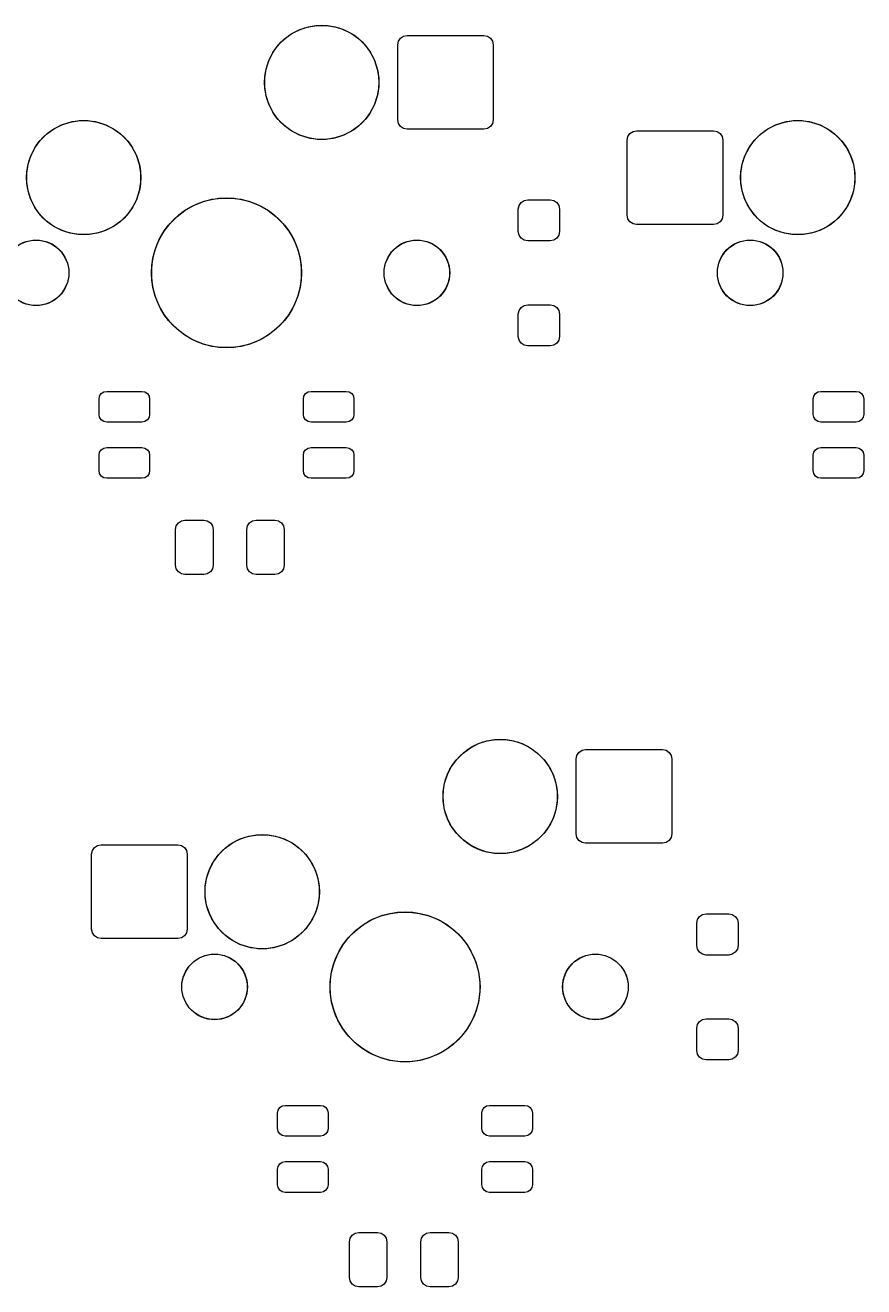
# Model space of a CAD drawing. Header units: millimetres. Extents: x 21 to 415, y -164 to -17.
# Drawn here: x 142.78 to 165.15, y -163.28 to -129.63 of the extents above; entities that cross this region are included whole.
import ezdxf

# ---------------------------------------------------------------- set-up
doc = ezdxf.new("R2010")
doc.units = ezdxf.units.MM
doc.layers.add('B.Mask', color=4, linetype='CONTINUOUS', true_color=0x02ffee)

msp = doc.modelspace()

# ---------------------------------------------------------------- linework, layer by layer
at = {"layer": 'B.Mask', "linetype": 'CONTINUOUS'}
for p, q in [((149.701467, -129.992256), (149.895065, -129.851599)), ((149.895065, -129.851599), (150.108283, -129.742959)), ((150.108283, -129.742959), (150.335871, -129.669011)), ((150.335871, -129.669011), (150.572225, -129.631576)), ((150.572225, -129.631576), (150.811525, -129.631576)), ((150.811525, -129.631576), (151.047879, -129.669011)), ((151.047879, -129.669011), (151.275467, -129.742959)), ((151.275467, -129.742959), (151.488685, -129.851599)), ((151.488685, -129.851599), (151.682283, -129.992256)), ((152.873204, -129.920905), (152.968875, -129.901875)), ((152.968875, -129.901875), (155.018875, -129.901875)), ((155.018875, -129.901875), (155.114546, -129.920905)), ((149.391599, -130.355065), (149.532256, -130.161467)), ((149.532256, -130.161467), (149.701467, -129.992256)), ((151.682283, -129.992256), (151.851494, -130.161467)), ((151.851494, -130.161467), (151.992151, -130.355065)), ((152.718875, -130.151875), (152.737905, -130.056204)), ((152.718875, -132.151875), (152.718875, -130.151875)), ((152.737905, -130.056204), (152.792098, -129.975098)), ((152.792098, -129.975098), (152.873204, -129.920905)), ((155.114546, -129.920905), (155.195652, -129.975098)), ((155.195652, -129.975098), (155.249845, -130.056204)), ((155.249845, -130.056204), (155.268875, -130.151875)), ((155.268875, -130.151875), (155.268875, -132.151875)), ((149.209011, -130.795871), (149.282959, -130.568283)), ((149.282959, -130.568283), (149.391599, -130.355065)), ((151.992151, -130.355065), (152.100791, -130.568283)), ((152.100791, -130.568283), (152.174739, -130.795871)), ((149.171576, -131.032225), (149.209011, -130.795871)), ((152.174739, -130.795871), (152.212174, -131.032225)), ((149.171576, -131.271525), (149.171576, -131.032225)), ((152.212174, -131.032225), (152.212174, -131.271525)), ((149.209011, -131.507879), (149.171576, -131.271525)), ((149.282959, -131.735467), (149.209011, -131.507879)), ((152.174739, -131.507879), (152.100791, -131.735467)), ((152.212174, -131.271525), (152.174739, -131.507879)), ((149.391599, -131.948685), (149.282959, -131.735467)), ((152.100791, -131.735467), (151.992151, -131.948685)), ((143.758283, -132.282959), (143.985871, -132.209011)), ((143.985871, -132.209011), (144.222225, -132.171576)), ((144.222225, -132.171576), (144.461525, -132.171576)), ((144.461525, -132.171576), (144.697879, -132.209011)), ((144.697879, -132.209011), (144.925467, -132.282959)), ((149.532256, -132.142283), (149.391599, -131.948685)), ((149.701467, -132.311494), (149.532256, -132.142283)), ((151.851494, -132.142283), (151.682283, -132.311494)), ((151.992151, -131.948685), (151.851494, -132.142283)), ((152.737905, -132.247546), (152.718875, -132.151875)), ((152.792098, -132.328652), (152.737905, -132.247546)), ((155.249845, -132.247546), (155.195652, -132.328652)), ((155.268875, -132.151875), (155.249845, -132.247546)), ((162.808283, -132.282959), (163.035871, -132.209011)), ((163.035871, -132.209011), (163.272225, -132.171576)), ((163.272225, -132.171576), (163.511525, -132.171576)), ((163.511525, -132.171576), (163.747879, -132.209011)), ((163.747879, -132.209011), (163.975467, -132.282959)), ((143.182256, -132.701467), (143.351467, -132.532256)), ((143.351467, -132.532256), (143.545065, -132.391599)), ((143.545065, -132.391599), (143.758283, -132.282959)), ((144.925467, -132.282959), (145.138685, -132.391599)), ((145.138685, -132.391599), (145.332283, -132.532256)), ((145.332283, -132.532256), (145.501494, -132.701467)), ((149.895065, -132.452151), (149.701467, -132.311494)), ((150.108283, -132.560791), (149.895065, -132.452151)), ((150.335871, -132.634739), (150.108283, -132.560791)), ((151.275467, -132.560791), (151.047879, -132.634739)), ((151.488685, -132.452151), (151.275467, -132.560791)), ((151.682283, -132.311494), (151.488685, -132.452151)), ((152.873204, -132.382845), (152.792098, -132.328652)), ((152.968875, -132.401875), (152.873204, -132.382845)), ((155.018875, -132.401875), (152.968875, -132.401875)), ((155.114546, -132.382845), (155.018875, -132.401875)), ((155.195652, -132.328652), (155.114546, -132.382845)), ((158.841875, -132.691875), (158.860905, -132.596204)), ((158.860905, -132.596204), (158.915098, -132.515098)), ((158.915098, -132.515098), (158.996204, -132.460905)), ((158.996204, -132.460905), (159.091875, -132.441875)), ((159.091875, -132.441875), (161.141875, -132.441875)), ((161.141875, -132.441875), (161.237546, -132.460905)), ((161.237546, -132.460905), (161.318652, -132.515098)), ((161.318652, -132.515098), (161.372845, -132.596204)), ((161.372845, -132.596204), (161.391875, -132.691875)), ((162.232256, -132.701467), (162.401467, -132.532256)), ((162.401467, -132.532256), (162.595065, -132.391599)), ((162.595065, -132.391599), (162.808283, -132.282959)), ((163.975467, -132.282959), (164.188685, -132.391599)), ((164.188685, -132.391599), (164.382283, -132.532256)), ((164.382283, -132.532256), (164.551494, -132.701467)), ((142.932959, -133.108283), (143.041599, -132.895065)), ((143.041599, -132.895065), (143.182256, -132.701467)), ((145.501494, -132.701467), (145.642151, -132.895065)), ((145.642151, -132.895065), (145.750791, -133.108283)), ((150.572225, -132.672174), (150.335871, -132.634739)), ((150.811525, -132.672174), (150.572225, -132.672174)), ((151.047879, -132.634739), (150.811525, -132.672174)), ((158.841875, -134.691875), (158.841875, -132.691875)), ((161.391875, -132.691875), (161.391875, -134.691875)), ((161.982959, -133.108283), (162.091599, -132.895065)), ((162.091599, -132.895065), (162.232256, -132.701467)), ((164.551494, -132.701467), (164.692151, -132.895065)), ((164.692151, -132.895065), (164.800791, -133.108283)), ((142.859011, -133.335871), (142.932959, -133.108283)), ((145.750791, -133.108283), (145.824739, -133.335871)), ((161.909011, -133.335871), (161.982959, -133.108283)), ((164.800791, -133.108283), (164.874739, -133.335871)), ((142.821576, -133.572225), (142.859011, -133.335871)), ((142.821576, -133.811525), (142.821576, -133.572225)), ((145.824739, -133.335871), (145.862174, -133.572225)), ((145.862174, -133.572225), (145.862174, -133.811525)), ((161.871576, -133.572225), (161.909011, -133.335871)), ((161.871576, -133.811525), (161.871576, -133.572225)), ((164.874739, -133.335871), (164.912174, -133.572225)), ((164.912174, -133.572225), (164.912174, -133.811525)), ((142.859011, -134.047879), (142.821576, -133.811525)), ((145.862174, -133.811525), (145.824739, -134.047879)), ((161.909011, -134.047879), (161.871576, -133.811525)), ((164.912174, -133.811525), (164.874739, -134.047879)), ((142.932959, -134.275467), (142.859011, -134.047879)), ((143.041599, -134.488685), (142.932959, -134.275467)), ((145.750791, -134.275467), (145.642151, -134.488685)), ((145.824739, -134.047879), (145.750791, -134.275467)), ((147.508996, -134.338015), (147.761694, -134.270304)), ((147.761694, -134.270304), (148.021069, -134.236157)), ((148.021069, -134.236157), (148.282681, -134.236157)), ((148.282681, -134.236157), (148.542056, -134.270304)), ((148.542056, -134.270304), (148.794754, -134.338015)), ((156.090579, -134.300905), (156.18625, -134.281875)), ((156.18625, -134.281875), (156.78625, -134.281875)), ((156.78625, -134.281875), (156.881921, -134.300905)), ((161.982959, -134.275467), (161.909011, -134.047879)), ((162.091599, -134.488685), (161.982959, -134.275467)), ((164.800791, -134.275467), (164.692151, -134.488685)), ((164.874739, -134.047879), (164.800791, -134.275467)), ((143.182256, -134.682283), (143.041599, -134.488685)), ((145.642151, -134.488685), (145.501494, -134.682283)), ((146.833183, -134.728195), (147.040735, -134.568936)), ((147.040735, -134.568936), (147.267298, -134.43813)), ((147.267298, -134.43813), (147.508996, -134.338015)), ((148.794754, -134.338015), (149.036452, -134.43813)), ((149.036452, -134.43813), (149.263015, -134.568936)), ((149.263015, -134.568936), (149.470567, -134.728195)), ((155.93625, -134.531875), (155.95528, -134.436204)), ((155.93625, -135.131875), (155.93625, -134.531875)), ((155.95528, -134.436204), (156.009473, -134.355098)), ((156.009473, -134.355098), (156.090579, -134.300905)), ((156.881921, -134.300905), (156.963027, -134.355098)), ((156.963027, -134.355098), (157.01722, -134.436204)), ((157.01722, -134.436204), (157.03625, -134.531875)), ((157.03625, -134.531875), (157.03625, -135.131875)), ((162.232256, -134.682283), (162.091599, -134.488685)), ((164.692151, -134.488685), (164.551494, -134.682283)), ((143.351467, -134.851494), (143.182256, -134.682283)), ((143.545065, -134.992151), (143.351467, -134.851494)), ((145.332283, -134.851494), (145.138685, -134.992151)), ((145.501494, -134.682283), (145.332283, -134.851494)), ((146.488936, -135.120735), (146.648195, -134.913183)), ((146.648195, -134.913183), (146.833183, -134.728195)), ((149.470567, -134.728195), (149.655555, -134.913183)), ((149.655555, -134.913183), (149.814814, -135.120735)), ((158.860905, -134.787546), (158.841875, -134.691875)), ((158.915098, -134.868652), (158.860905, -134.787546)), ((158.996204, -134.922845), (158.915098, -134.868652)), ((159.091875, -134.941875), (158.996204, -134.922845)), ((161.141875, -134.941875), (159.091875, -134.941875)), ((161.237546, -134.922845), (161.141875, -134.941875)), ((161.318652, -134.868652), (161.237546, -134.922845)), ((161.372845, -134.787546), (161.318652, -134.868652)), ((161.391875, -134.691875), (161.372845, -134.787546)), ((162.401467, -134.851494), (162.232256, -134.682283)), ((162.595065, -134.992151), (162.401467, -134.851494)), ((164.382283, -134.851494), (164.188685, -134.992151)), ((164.551494, -134.682283), (164.382283, -134.851494)), ((143.758283, -135.100791), (143.545065, -134.992151)), ((143.985871, -135.174739), (143.758283, -135.100791)), ((144.222225, -135.212174), (143.985871, -135.174739)), ((144.461525, -135.212174), (144.222225, -135.212174)), ((144.697879, -135.174739), (144.461525, -135.212174)), ((144.925467, -135.100791), (144.697879, -135.174739)), ((145.138685, -134.992151), (144.925467, -135.100791)), ((146.35813, -135.347298), (146.488936, -135.120735)), ((149.814814, -135.120735), (149.94562, -135.347298)), ((155.95528, -135.227546), (155.93625, -135.131875)), ((156.009473, -135.308652), (155.95528, -135.227546)), ((157.01722, -135.227546), (156.963027, -135.308652)), ((157.03625, -135.131875), (157.01722, -135.227546)), ((162.808283, -135.100791), (162.595065, -134.992151)), ((163.035871, -135.174739), (162.808283, -135.100791)), ((163.272225, -135.212174), (163.035871, -135.174739)), ((163.511525, -135.212174), (163.272225, -135.212174)), ((163.747879, -135.174739), (163.511525, -135.212174)), ((163.975467, -135.100791), (163.747879, -135.174739)), ((164.188685, -134.992151), (163.975467, -135.100791)), ((142.659403, -135.460194), (142.817876, -135.394552)), ((142.817876, -135.394552), (142.98611, -135.361088)), ((142.98611, -135.361088), (143.15764, -135.361088)), ((143.15764, -135.361088), (143.325874, -135.394552)), ((143.325874, -135.394552), (143.484347, -135.460194)), ((143.484347, -135.460194), (143.626969, -135.555491)), ((143.626969, -135.555491), (143.748259, -135.676781)), ((146.190304, -135.841694), (146.258015, -135.588996)), ((146.258015, -135.588996), (146.35813, -135.347298)), ((149.94562, -135.347298), (150.045735, -135.588996)), ((150.045735, -135.588996), (150.113446, -135.841694)), ((152.555491, -135.676781), (152.676781, -135.555491)), ((152.676781, -135.555491), (152.819403, -135.460194)), ((152.819403, -135.460194), (152.977876, -135.394552)), ((152.977876, -135.394552), (153.14611, -135.361088)), ((153.14611, -135.361088), (153.31764, -135.361088)), ((153.31764, -135.361088), (153.485874, -135.394552)), ((153.485874, -135.394552), (153.644347, -135.460194)), ((153.644347, -135.460194), (153.786969, -135.555491)), ((153.786969, -135.555491), (153.908259, -135.676781)), ((156.090579, -135.362845), (156.009473, -135.308652)), ((156.18625, -135.381875), (156.090579, -135.362845)), ((156.78625, -135.381875), (156.18625, -135.381875)), ((156.881921, -135.362845), (156.78625, -135.381875)), ((156.963027, -135.308652), (156.881921, -135.362845)), ((161.445491, -135.676781), (161.566781, -135.555491)), ((161.566781, -135.555491), (161.709403, -135.460194)), ((161.709403, -135.460194), (161.867876, -135.394552)), ((161.867876, -135.394552), (162.03611, -135.361088)), ((162.03611, -135.361088), (162.20764, -135.361088)), ((162.20764, -135.361088), (162.375874, -135.394552)), ((162.375874, -135.394552), (162.534347, -135.460194)), ((162.534347, -135.460194), (162.676969, -135.555491)), ((162.676969, -135.555491), (162.798259, -135.676781)), ((143.748259, -135.676781), (143.843556, -135.819403)), ((143.843556, -135.819403), (143.909198, -135.977876)), ((146.156157, -136.101069), (146.190304, -135.841694)), ((150.113446, -135.841694), (150.147593, -136.101069)), ((152.394552, -135.977876), (152.460194, -135.819403)), ((152.460194, -135.819403), (152.555491, -135.676781)), ((153.908259, -135.676781), (154.003556, -135.819403)), ((154.003556, -135.819403), (154.069198, -135.977876)), ((161.284552, -135.977876), (161.350194, -135.819403)), ((161.350194, -135.819403), (161.445491, -135.676781)), ((162.798259, -135.676781), (162.893556, -135.819403)), ((162.893556, -135.819403), (162.959198, -135.977876)), ((143.909198, -135.977876), (143.942662, -136.14611)), ((143.942662, -136.14611), (143.942662, -136.31764)), ((146.156157, -136.362681), (146.156157, -136.101069)), ((150.147593, -136.101069), (150.147593, -136.362681)), ((152.361088, -136.14611), (152.394552, -135.977876)), ((152.361088, -136.31764), (152.361088, -136.14611)), ((154.069198, -135.977876), (154.102662, -136.14611)), ((154.102662, -136.14611), (154.102662, -136.31764)), ((161.251088, -136.14611), (161.284552, -135.977876)), ((161.251088, -136.31764), (161.251088, -136.14611)), ((162.959198, -135.977876), (162.992662, -136.14611)), ((162.992662, -136.14611), (162.992662, -136.31764)), ((143.909198, -136.485874), (143.843556, -136.644347)), ((143.942662, -136.31764), (143.909198, -136.485874)), ((146.190304, -136.622056), (146.156157, -136.362681)), ((146.258015, -136.874754), (146.190304, -136.622056)), ((150.113446, -136.622056), (150.045735, -136.874754)), ((150.147593, -136.362681), (150.113446, -136.622056)), ((152.394552, -136.485874), (152.361088, -136.31764)), ((152.460194, -136.644347), (152.394552, -136.485874)), ((154.069198, -136.485874), (154.003556, -136.644347)), ((154.102662, -136.31764), (154.069198, -136.485874)), ((161.284552, -136.485874), (161.251088, -136.31764)), ((161.350194, -136.644347), (161.284552, -136.485874)), ((162.959198, -136.485874), (162.893556, -136.644347)), ((162.992662, -136.31764), (162.959198, -136.485874)), ((143.626969, -136.908259), (143.484347, -137.003556)), ((143.748259, -136.786969), (143.626969, -136.908259)), ((143.843556, -136.644347), (143.748259, -136.786969)), ((146.35813, -137.116452), (146.258015, -136.874754)), ((150.045735, -136.874754), (149.94562, -137.116452)), ((152.555491, -136.786969), (152.460194, -136.644347)), ((152.676781, -136.908259), (152.555491, -136.786969)), ((152.819403, -137.003556), (152.676781, -136.908259)), ((153.786969, -136.908259), (153.644347, -137.003556)), ((153.908259, -136.786969), (153.786969, -136.908259)), ((154.003556, -136.644347), (153.908259, -136.786969)), ((161.445491, -136.786969), (161.350194, -136.644347)), ((161.566781, -136.908259), (161.445491, -136.786969)), ((161.709403, -137.003556), (161.566781, -136.908259)), ((162.676969, -136.908259), (162.534347, -137.003556)), ((162.798259, -136.786969), (162.676969, -136.908259)), ((162.893556, -136.644347), (162.798259, -136.786969)), ((142.817876, -137.069198), (142.659403, -137.003556)), ((142.98611, -137.102662), (142.817876, -137.069198)), ((143.15764, -137.102662), (142.98611, -137.102662)), ((143.325874, -137.069198), (143.15764, -137.102662)), ((143.484347, -137.003556), (143.325874, -137.069198)), ((146.488936, -137.343015), (146.35813, -137.116452)), ((149.94562, -137.116452), (149.814814, -137.343015)), ((152.977876, -137.069198), (152.819403, -137.003556)), ((153.14611, -137.102662), (152.977876, -137.069198)), ((153.31764, -137.102662), (153.14611, -137.102662)), ((153.485874, -137.069198), (153.31764, -137.102662)), ((153.644347, -137.003556), (153.485874, -137.069198)), ((155.93625, -137.331875), (155.95528, -137.236204)), ((155.95528, -137.236204), (156.009473, -137.155098)), ((156.009473, -137.155098), (156.090579, -137.100905)), ((156.090579, -137.100905), (156.18625, -137.081875)), ((156.18625, -137.081875), (156.78625, -137.081875)), ((156.78625, -137.081875), (156.881921, -137.100905)), ((156.881921, -137.100905), (156.963027, -137.155098)), ((156.963027, -137.155098), (157.01722, -137.236204)), ((157.01722, -137.236204), (157.03625, -137.331875)), ((161.867876, -137.069198), (161.709403, -137.003556)), ((162.03611, -137.102662), (161.867876, -137.069198)), ((162.20764, -137.102662), (162.03611, -137.102662)), ((162.375874, -137.069198), (162.20764, -137.102662)), ((162.534347, -137.003556), (162.375874, -137.069198)), ((146.648195, -137.550567), (146.488936, -137.343015)), ((146.833183, -137.735555), (146.648195, -137.550567)), ((149.655555, -137.550567), (149.470567, -137.735555)), ((149.814814, -137.343015), (149.655555, -137.550567)), ((155.93625, -137.931875), (155.93625, -137.331875)), ((157.03625, -137.331875), (157.03625, -137.931875)), ((147.040735, -137.894814), (146.833183, -137.735555)), ((147.267298, -138.02562), (147.040735, -137.894814)), ((149.263015, -137.894814), (149.036452, -138.02562)), ((149.470567, -137.735555), (149.263015, -137.894814)), ((155.95528, -138.027546), (155.93625, -137.931875)), ((157.03625, -137.931875), (157.01722, -138.027546)), ((147.508996, -138.125735), (147.267298, -138.02562)), ((147.761694, -138.193446), (147.508996, -138.125735)), ((148.021069, -138.227593), (147.761694, -138.193446)), ((148.282681, -138.227593), (148.021069, -138.227593)), ((148.542056, -138.193446), (148.282681, -138.227593)), ((148.794754, -138.125735), (148.542056, -138.193446)), ((149.036452, -138.02562), (148.794754, -138.125735)), ((156.009473, -138.108652), (155.95528, -138.027546)), ((156.090579, -138.162845), (156.009473, -138.108652)), ((156.18625, -138.181875), (156.090579, -138.162845)), ((156.78625, -138.181875), (156.18625, -138.181875)), ((156.881921, -138.162845), (156.78625, -138.181875)), ((156.963027, -138.108652), (156.881921, -138.162845)), ((157.01722, -138.027546), (156.963027, -138.108652)), ((144.751875, -139.59875), (144.76748, -139.5203)), ((144.751875, -140.00875), (144.751875, -139.59875)), ((144.76748, -139.5203), (144.811918, -139.453793)), ((144.811918, -139.453793), (144.878425, -139.409355)), ((144.878425, -139.409355), (144.956875, -139.39375)), ((144.956875, -139.39375), (145.896875, -139.39375)), ((145.896875, -139.39375), (145.975325, -139.409355)), ((145.975325, -139.409355), (146.041832, -139.453793)), ((146.041832, -139.453793), (146.08627, -139.5203)), ((146.08627, -139.5203), (146.101875, -139.59875)), ((146.101875, -139.59875), (146.101875, -140.00875)), ((150.201875, -139.59875), (150.21748, -139.5203)), ((150.201875, -140.00875), (150.201875, -139.59875)), ((150.21748, -139.5203), (150.261918, -139.453793)), ((150.261918, -139.453793), (150.328425, -139.409355)), ((150.328425, -139.409355), (150.406875, -139.39375)), ((150.406875, -139.39375), (151.346875, -139.39375)), ((151.346875, -139.39375), (151.425325, -139.409355)), ((151.425325, -139.409355), (151.491832, -139.453793)), ((151.491832, -139.453793), (151.53627, -139.5203)), ((151.53627, -139.5203), (151.551875, -139.59875)), ((151.551875, -139.59875), (151.551875, -140.00875)), ((163.801875, -139.59875), (163.81748, -139.5203)), ((163.801875, -140.00875), (163.801875, -139.59875)), ((163.81748, -139.5203), (163.861918, -139.453793)), ((163.861918, -139.453793), (163.928425, -139.409355)), ((163.928425, -139.409355), (164.006875, -139.39375)), ((164.006875, -139.39375), (164.946875, -139.39375)), ((164.946875, -139.39375), (165.025325, -139.409355)), ((165.025325, -139.409355), (165.091832, -139.453793)), ((165.091832, -139.453793), (165.13627, -139.5203)), ((165.13627, -139.5203), (165.151875, -139.59875)), ((165.151875, -139.59875), (165.151875, -140.00875)), ((144.76748, -140.0872), (144.751875, -140.00875)), ((144.811918, -140.153707), (144.76748, -140.0872)), ((144.878425, -140.198145), (144.811918, -140.153707)), ((144.956875, -140.21375), (144.878425, -140.198145)), ((145.896875, -140.21375), (144.956875, -140.21375)), ((145.975325, -140.198145), (145.896875, -140.21375)), ((146.041832, -140.153707), (145.975325, -140.198145)), ((146.08627, -140.0872), (146.041832, -140.153707)), ((146.101875, -140.00875), (146.08627, -140.0872)), ((150.21748, -140.0872), (150.201875, -140.00875)), ((150.261918, -140.153707), (150.21748, -140.0872)), ((150.328425, -140.198145), (150.261918, -140.153707)), ((150.406875, -140.21375), (150.328425, -140.198145)), ((151.346875, -140.21375), (150.406875, -140.21375)), ((151.425325, -140.198145), (151.346875, -140.21375)), ((151.491832, -140.153707), (151.425325, -140.198145)), ((151.53627, -140.0872), (151.491832, -140.153707)), ((151.551875, -140.00875), (151.53627, -140.0872)), ((163.81748, -140.0872), (163.801875, -140.00875)), ((163.861918, -140.153707), (163.81748, -140.0872)), ((163.928425, -140.198145), (163.861918, -140.153707)), ((164.006875, -140.21375), (163.928425, -140.198145)), ((164.946875, -140.21375), (164.006875, -140.21375)), ((165.025325, -140.198145), (164.946875, -140.21375)), ((165.091832, -140.153707), (165.025325, -140.198145)), ((165.13627, -140.0872), (165.091832, -140.153707)), ((165.151875, -140.00875), (165.13627, -140.0872)), ((144.76748, -141.0203), (144.811918, -140.953793)), ((144.811918, -140.953793), (144.878425, -140.909355)), ((144.878425, -140.909355), (144.956875, -140.89375)), ((144.956875, -140.89375), (145.896875, -140.89375)), ((145.896875, -140.89375), (145.975325, -140.909355)), ((145.975325, -140.909355), (146.041832, -140.953793)), ((146.041832, -140.953793), (146.08627, -141.0203)), ((150.21748, -141.0203), (150.261918, -140.953793)), ((150.261918, -140.953793), (150.328425, -140.909355)), ((150.328425, -140.909355), (150.406875, -140.89375)), ((150.406875, -140.89375), (151.346875, -140.89375)), ((151.346875, -140.89375), (151.425325, -140.909355)), ((151.425325, -140.909355), (151.491832, -140.953793)), ((151.491832, -140.953793), (151.53627, -141.0203)), ((163.81748, -141.0203), (163.861918, -140.953793)), ((163.861918, -140.953793), (163.928425, -140.909355)), ((163.928425, -140.909355), (164.006875, -140.89375)), ((164.006875, -140.89375), (164.946875, -140.89375)), ((164.946875, -140.89375), (165.025325, -140.909355)), ((165.025325, -140.909355), (165.091832, -140.953793)), ((165.091832, -140.953793), (165.13627, -141.0203)), ((144.751875, -141.09875), (144.76748, -141.0203)), ((144.751875, -141.50875), (144.751875, -141.09875)), ((146.08627, -141.0203), (146.101875, -141.09875)), ((146.101875, -141.09875), (146.101875, -141.50875)), ((150.201875, -141.09875), (150.21748, -141.0203)), ((150.201875, -141.50875), (150.201875, -141.09875)), ((151.53627, -141.0203), (151.551875, -141.09875)), ((151.551875, -141.09875), (151.551875, -141.50875)), ((163.801875, -141.09875), (163.81748, -141.0203)), ((163.801875, -141.50875), (163.801875, -141.09875)), ((165.13627, -141.0203), (165.151875, -141.09875)), ((165.151875, -141.09875), (165.151875, -141.50875)), ((144.76748, -141.5872), (144.751875, -141.50875)), ((144.811918, -141.653707), (144.76748, -141.5872)), ((144.878425, -141.698145), (144.811918, -141.653707)), ((146.041832, -141.653707), (145.975325, -141.698145)), ((146.08627, -141.5872), (146.041832, -141.653707)), ((146.101875, -141.50875), (146.08627, -141.5872)), ((150.21748, -141.5872), (150.201875, -141.50875)), ((150.261918, -141.653707), (150.21748, -141.5872)), ((150.328425, -141.698145), (150.261918, -141.653707)), ((151.491832, -141.653707), (151.425325, -141.698145)), ((151.53627, -141.5872), (151.491832, -141.653707)), ((151.551875, -141.50875), (151.53627, -141.5872)), ((163.81748, -141.5872), (163.801875, -141.50875)), ((163.861918, -141.653707), (163.81748, -141.5872)), ((163.928425, -141.698145), (163.861918, -141.653707)), ((165.091832, -141.653707), (165.025325, -141.698145)), ((165.13627, -141.5872), (165.091832, -141.653707)), ((165.151875, -141.50875), (165.13627, -141.5872)), ((144.956875, -141.71375), (144.878425, -141.698145)), ((145.896875, -141.71375), (144.956875, -141.71375)), ((145.975325, -141.698145), (145.896875, -141.71375)), ((150.406875, -141.71375), (150.328425, -141.698145)), ((151.346875, -141.71375), (150.406875, -141.71375)), ((151.425325, -141.698145), (151.346875, -141.71375)), ((164.006875, -141.71375), (163.928425, -141.698145)), ((164.946875, -141.71375), (164.006875, -141.71375)), ((165.025325, -141.698145), (164.946875, -141.71375)), ((146.794375, -143.081875), (146.813405, -142.986204)), ((146.813405, -142.986204), (146.867598, -142.905098)), ((146.867598, -142.905098), (146.948704, -142.850905)), ((146.948704, -142.850905), (147.044375, -142.831875)), ((147.044375, -142.831875), (147.544375, -142.831875)), ((147.544375, -142.831875), (147.640046, -142.850905)), ((147.640046, -142.850905), (147.721152, -142.905098)), ((147.721152, -142.905098), (147.775345, -142.986204)), ((147.775345, -142.986204), (147.794375, -143.081875)), ((148.694375, -143.081875), (148.713405, -142.986204)), ((148.713405, -142.986204), (148.767598, -142.905098)), ((148.767598, -142.905098), (148.848704, -142.850905)), ((148.848704, -142.850905), (148.944375, -142.831875)), ((148.944375, -142.831875), (149.444375, -142.831875)), ((149.444375, -142.831875), (149.540046, -142.850905)), ((149.540046, -142.850905), (149.621152, -142.905098)), ((149.621152, -142.905098), (149.675345, -142.986204)), ((149.675345, -142.986204), (149.694375, -143.081875)), ((146.794375, -144.031875), (146.794375, -143.081875)), ((147.794375, -143.081875), (147.794375, -144.031875)), ((148.694375, -144.031875), (148.694375, -143.081875)), ((149.694375, -143.081875), (149.694375, -144.031875)), ((146.813405, -144.127546), (146.794375, -144.031875)), ((147.794375, -144.031875), (147.775345, -144.127546)), ((148.713405, -144.127546), (148.694375, -144.031875)), ((149.694375, -144.031875), (149.675345, -144.127546)), ((146.867598, -144.208652), (146.813405, -144.127546)), ((146.948704, -144.262845), (146.867598, -144.208652)), ((147.044375, -144.281875), (146.948704, -144.262845)), ((147.544375, -144.281875), (147.044375, -144.281875)), ((147.640046, -144.262845), (147.544375, -144.281875)), ((147.721152, -144.208652), (147.640046, -144.262845)), ((147.775345, -144.127546), (147.721152, -144.208652)), ((148.767598, -144.208652), (148.713405, -144.127546)), ((148.848704, -144.262845), (148.767598, -144.208652)), ((148.944375, -144.281875), (148.848704, -144.262845)), ((149.444375, -144.281875), (148.944375, -144.281875)), ((149.540046, -144.262845), (149.444375, -144.281875)), ((149.621152, -144.208652), (149.540046, -144.262845)), ((149.675345, -144.127546), (149.621152, -144.208652)), ((154.870783, -148.792959), (155.098371, -148.719011)), ((155.098371, -148.719011), (155.334725, -148.681576)), ((155.334725, -148.681576), (155.574025, -148.681576)), ((155.574025, -148.681576), (155.810379, -148.719011)), ((155.810379, -148.719011), (156.037967, -148.792959)), ((154.294756, -149.211467), (154.463967, -149.042256)), ((154.463967, -149.042256), (154.657565, -148.901599)), ((154.657565, -148.901599), (154.870783, -148.792959)), ((156.037967, -148.792959), (156.251185, -148.901599)), ((156.251185, -148.901599), (156.444783, -149.042256)), ((156.444783, -149.042256), (156.613994, -149.211467)), ((157.500405, -149.106204), (157.554598, -149.025098)), ((157.554598, -149.025098), (157.635704, -148.970905)), ((157.635704, -148.970905), (157.731375, -148.951875)), ((157.731375, -148.951875), (159.781375, -148.951875)), ((159.781375, -148.951875), (159.877046, -148.970905)), ((159.877046, -148.970905), (159.958152, -149.025098)), ((159.958152, -149.025098), (160.012345, -149.106204)), ((154.045459, -149.618283), (154.154099, -149.405065)), ((154.154099, -149.405065), (154.294756, -149.211467)), ((156.613994, -149.211467), (156.754651, -149.405065)), ((156.754651, -149.405065), (156.863291, -149.618283)), ((157.481375, -149.201875), (157.500405, -149.106204)), ((157.481375, -151.201875), (157.481375, -149.201875)), ((160.012345, -149.106204), (160.031375, -149.201875)), ((160.031375, -149.201875), (160.031375, -151.201875)), ((153.971511, -149.845871), (154.045459, -149.618283)), ((156.863291, -149.618283), (156.937239, -149.845871)), ((153.934076, -150.082225), (153.971511, -149.845871)), ((153.934076, -150.321525), (153.934076, -150.082225)), ((156.937239, -149.845871), (156.974674, -150.082225)), ((156.974674, -150.082225), (156.974674, -150.321525)), ((153.971511, -150.557879), (153.934076, -150.321525)), ((156.974674, -150.321525), (156.937239, -150.557879)), ((154.045459, -150.785467), (153.971511, -150.557879)), ((156.937239, -150.557879), (156.863291, -150.785467)), ((154.154099, -150.998685), (154.045459, -150.785467)), ((154.294756, -151.192283), (154.154099, -150.998685)), ((156.754651, -150.998685), (156.613994, -151.192283)), ((156.863291, -150.785467), (156.754651, -150.998685)), ((148.113967, -151.582256), (148.307565, -151.441599)), ((148.307565, -151.441599), (148.520783, -151.332959)), ((148.520783, -151.332959), (148.748371, -151.259011)), ((148.748371, -151.259011), (148.984725, -151.221576)), ((148.984725, -151.221576), (149.224025, -151.221576)), ((149.224025, -151.221576), (149.460379, -151.259011)), ((149.460379, -151.259011), (149.687967, -151.332959)), ((149.687967, -151.332959), (149.901185, -151.441599)), ((149.901185, -151.441599), (150.094783, -151.582256)), ((154.463967, -151.361494), (154.294756, -151.192283)), ((154.657565, -151.502151), (154.463967, -151.361494)), ((156.444783, -151.361494), (156.251185, -151.502151)), ((156.613994, -151.192283), (156.444783, -151.361494)), ((157.500405, -151.297546), (157.481375, -151.201875)), ((157.554598, -151.378652), (157.500405, -151.297546)), ((157.635704, -151.432845), (157.554598, -151.378652)), ((157.731375, -151.451875), (157.635704, -151.432845)), ((159.877046, -151.432845), (159.781375, -151.451875)), ((159.958152, -151.378652), (159.877046, -151.432845)), ((160.012345, -151.297546), (159.958152, -151.378652)), ((160.031375, -151.201875), (160.012345, -151.297546)), ((144.554375, -151.741875), (144.573405, -151.646204)), ((144.554375, -153.741875), (144.554375, -151.741875)), ((144.573405, -151.646204), (144.627598, -151.565098)), ((144.627598, -151.565098), (144.708704, -151.510905)), ((144.708704, -151.510905), (144.804375, -151.491875)), ((144.804375, -151.491875), (146.854375, -151.491875)), ((146.854375, -151.491875), (146.950046, -151.510905)), ((146.950046, -151.510905), (147.031152, -151.565098)), ((147.031152, -151.565098), (147.085345, -151.646204)), ((147.085345, -151.646204), (147.104375, -151.741875)), ((147.104375, -151.741875), (147.104375, -153.741875)), ((147.804099, -151.945065), (147.944756, -151.751467)), ((147.944756, -151.751467), (148.113967, -151.582256)), ((150.094783, -151.582256), (150.263994, -151.751467)), ((150.263994, -151.751467), (150.404651, -151.945065)), ((154.870783, -151.610791), (154.657565, -151.502151)), ((155.098371, -151.684739), (154.870783, -151.610791)), ((155.334725, -151.722174), (155.098371, -151.684739)), ((155.574025, -151.722174), (155.334725, -151.722174)), ((155.810379, -151.684739), (155.574025, -151.722174)), ((156.037967, -151.610791), (155.810379, -151.684739)), ((156.251185, -151.502151), (156.037967, -151.610791)), ((159.781375, -151.451875), (157.731375, -151.451875)), ((147.695459, -152.158283), (147.804099, -151.945065)), ((150.404651, -151.945065), (150.513291, -152.158283)), ((147.584076, -152.622225), (147.621511, -152.385871)), ((147.621511, -152.385871), (147.695459, -152.158283)), ((150.513291, -152.158283), (150.587239, -152.385871)), ((150.587239, -152.385871), (150.624674, -152.622225)), ((147.584076, -152.861525), (147.584076, -152.622225)), ((150.624674, -152.622225), (150.624674, -152.861525)), ((147.621511, -153.097879), (147.584076, -152.861525)), ((147.695459, -153.325467), (147.621511, -153.097879)), ((150.587239, -153.097879), (150.513291, -153.325467)), ((150.624674, -152.861525), (150.587239, -153.097879)), ((147.804099, -153.538685), (147.695459, -153.325467)), ((150.513291, -153.325467), (150.404651, -153.538685)), ((152.029798, -153.48813), (152.271496, -153.388015)), ((152.271496, -153.388015), (152.524194, -153.320304)), ((152.524194, -153.320304), (152.783569, -153.286157)), ((152.783569, -153.286157), (153.045181, -153.286157)), ((153.045181, -153.286157), (153.304556, -153.320304)), ((153.304556, -153.320304), (153.557254, -153.388015)), ((153.557254, -153.388015), (153.798952, -153.48813)), ((160.71778, -153.486204), (160.771973, -153.405098)), ((160.771973, -153.405098), (160.853079, -153.350905)), ((160.853079, -153.350905), (160.94875, -153.331875)), ((160.94875, -153.331875), (161.54875, -153.331875)), ((161.54875, -153.331875), (161.644421, -153.350905)), ((161.644421, -153.350905), (161.725527, -153.405098)), ((161.725527, -153.405098), (161.77972, -153.486204)), ((144.573405, -153.837546), (144.554375, -153.741875)), ((147.104375, -153.741875), (147.085345, -153.837546)), ((147.944756, -153.732283), (147.804099, -153.538685)), ((148.113967, -153.901494), (147.944756, -153.732283)), ((150.263994, -153.732283), (150.094783, -153.901494)), ((150.404651, -153.538685), (150.263994, -153.732283)), ((151.410695, -153.963183), (151.595683, -153.778195)), ((151.595683, -153.778195), (151.803235, -153.618936)), ((151.803235, -153.618936), (152.029798, -153.48813)), ((153.798952, -153.48813), (154.025515, -153.618936)), ((154.025515, -153.618936), (154.233067, -153.778195)), ((154.233067, -153.778195), (154.418055, -153.963183)), ((160.69875, -153.581875), (160.71778, -153.486204)), ((160.69875, -154.181875), (160.69875, -153.581875)), ((161.77972, -153.486204), (161.79875, -153.581875)), ((161.79875, -153.581875), (161.79875, -154.181875)), ((144.627598, -153.918652), (144.573405, -153.837546)), ((144.708704, -153.972845), (144.627598, -153.918652)), ((144.804375, -153.991875), (144.708704, -153.972845)), ((146.854375, -153.991875), (144.804375, -153.991875)), ((146.950046, -153.972845), (146.854375, -153.991875)), ((147.031152, -153.918652), (146.950046, -153.972845)), ((147.085345, -153.837546), (147.031152, -153.918652)), ((148.307565, -154.042151), (148.113967, -153.901494)), ((148.520783, -154.150791), (148.307565, -154.042151)), ((149.901185, -154.042151), (149.687967, -154.150791)), ((150.094783, -153.901494), (149.901185, -154.042151)), ((151.251436, -154.170735), (151.410695, -153.963183)), ((154.418055, -153.963183), (154.577314, -154.170735)), ((147.421903, -154.510194), (147.580376, -154.444552)), ((147.580376, -154.444552), (147.74861, -154.411088)), ((147.74861, -154.411088), (147.92014, -154.411088)), ((147.92014, -154.411088), (148.088374, -154.444552)), ((148.088374, -154.444552), (148.246847, -154.510194)), ((148.748371, -154.224739), (148.520783, -154.150791)), ((148.984725, -154.262174), (148.748371, -154.224739)), ((149.224025, -154.262174), (148.984725, -154.262174)), ((149.460379, -154.224739), (149.224025, -154.262174)), ((149.687967, -154.150791), (149.460379, -154.224739)), ((151.020515, -154.638996), (151.12063, -154.397298)), ((151.12063, -154.397298), (151.251436, -154.170735)), ((154.577314, -154.170735), (154.70812, -154.397298)), ((154.70812, -154.397298), (154.808235, -154.638996)), ((157.581903, -154.510194), (157.740376, -154.444552)), ((157.740376, -154.444552), (157.90861, -154.411088)), ((157.90861, -154.411088), (158.08014, -154.411088)), ((158.08014, -154.411088), (158.248374, -154.444552)), ((158.248374, -154.444552), (158.406847, -154.510194)), ((160.71778, -154.277546), (160.69875, -154.181875)), ((160.771973, -154.358652), (160.71778, -154.277546)), ((160.853079, -154.412845), (160.771973, -154.358652)), ((160.94875, -154.431875), (160.853079, -154.412845)), ((161.54875, -154.431875), (160.94875, -154.431875)), ((161.644421, -154.412845), (161.54875, -154.431875)), ((161.725527, -154.358652), (161.644421, -154.412845)), ((161.77972, -154.277546), (161.725527, -154.358652)), ((161.79875, -154.181875), (161.77972, -154.277546)), ((147.062694, -154.869403), (147.157991, -154.726781)), ((147.157991, -154.726781), (147.279281, -154.605491)), ((147.279281, -154.605491), (147.421903, -154.510194)), ((148.246847, -154.510194), (148.389469, -154.605491)), ((148.389469, -154.605491), (148.510759, -154.726781)), ((148.510759, -154.726781), (148.606056, -154.869403)), ((150.952804, -154.891694), (151.020515, -154.638996)), ((154.808235, -154.638996), (154.875946, -154.891694)), ((157.222694, -154.869403), (157.317991, -154.726781)), ((157.317991, -154.726781), (157.439281, -154.605491)), ((157.439281, -154.605491), (157.581903, -154.510194)), ((158.406847, -154.510194), (158.549469, -154.605491)), ((158.549469, -154.605491), (158.670759, -154.726781)), ((158.670759, -154.726781), (158.766056, -154.869403)), ((146.963588, -155.19611), (146.997052, -155.027876)), ((146.997052, -155.027876), (147.062694, -154.869403)), ((148.606056, -154.869403), (148.671698, -155.027876)), ((148.671698, -155.027876), (148.705162, -155.19611)), ((150.918657, -155.151069), (150.952804, -154.891694)), ((154.875946, -154.891694), (154.910093, -155.151069)), ((157.123588, -155.19611), (157.157052, -155.027876)), ((157.157052, -155.027876), (157.222694, -154.869403)), ((158.766056, -154.869403), (158.831698, -155.027876)), ((158.831698, -155.027876), (158.865162, -155.19611)), ((146.963588, -155.36764), (146.963588, -155.19611)), ((146.997052, -155.535874), (146.963588, -155.36764)), ((148.705162, -155.36764), (148.671698, -155.535874)), ((148.705162, -155.19611), (148.705162, -155.36764)), ((150.918657, -155.412681), (150.918657, -155.151069)), ((150.952804, -155.672056), (150.918657, -155.412681)), ((154.910093, -155.412681), (154.875946, -155.672056)), ((154.910093, -155.151069), (154.910093, -155.412681)), ((157.123588, -155.36764), (157.123588, -155.19611)), ((157.157052, -155.535874), (157.123588, -155.36764)), ((158.865162, -155.36764), (158.831698, -155.535874)), ((158.865162, -155.19611), (158.865162, -155.36764)), ((147.062694, -155.694347), (146.997052, -155.535874)), ((147.157991, -155.836969), (147.062694, -155.694347)), ((148.606056, -155.694347), (148.510759, -155.836969)), ((148.671698, -155.535874), (148.606056, -155.694347)), ((151.020515, -155.924754), (150.952804, -155.672056)), ((154.875946, -155.672056), (154.808235, -155.924754)), ((157.222694, -155.694347), (157.157052, -155.535874)), ((157.317991, -155.836969), (157.222694, -155.694347)), ((158.766056, -155.694347), (158.670759, -155.836969)), ((158.831698, -155.535874), (158.766056, -155.694347)), ((147.279281, -155.958259), (147.157991, -155.836969)), ((147.421903, -156.053556), (147.279281, -155.958259)), ((147.580376, -156.119198), (147.421903, -156.053556)), ((147.74861, -156.152662), (147.580376, -156.119198)), ((147.92014, -156.152662), (147.74861, -156.152662)), ((148.088374, -156.119198), (147.92014, -156.152662)), ((148.246847, -156.053556), (148.088374, -156.119198)), ((148.389469, -155.958259), (148.246847, -156.053556)), ((148.510759, -155.836969), (148.389469, -155.958259)), ((151.12063, -156.166452), (151.020515, -155.924754)), ((154.808235, -155.924754), (154.70812, -156.166452)), ((157.439281, -155.958259), (157.317991, -155.836969)), ((157.581903, -156.053556), (157.439281, -155.958259)), ((157.740376, -156.119198), (157.581903, -156.053556)), ((157.90861, -156.152662), (157.740376, -156.119198)), ((158.08014, -156.152662), (157.90861, -156.152662)), ((158.248374, -156.119198), (158.08014, -156.152662)), ((158.406847, -156.053556), (158.248374, -156.119198)), ((158.549469, -155.958259), (158.406847, -156.053556)), ((158.670759, -155.836969), (158.549469, -155.958259)), ((160.771973, -156.205098), (160.853079, -156.150905)), ((160.853079, -156.150905), (160.94875, -156.131875)), ((160.94875, -156.131875), (161.54875, -156.131875)), ((161.54875, -156.131875), (161.644421, -156.150905)), ((161.644421, -156.150905), (161.725527, -156.205098)), ((151.251436, -156.393015), (151.12063, -156.166452)), ((151.410695, -156.600567), (151.251436, -156.393015)), ((154.577314, -156.393015), (154.418055, -156.600567)), ((154.70812, -156.166452), (154.577314, -156.393015)), ((160.69875, -156.381875), (160.71778, -156.286204)), ((160.69875, -156.981875), (160.69875, -156.381875)), ((160.71778, -156.286204), (160.771973, -156.205098)), ((161.725527, -156.205098), (161.77972, -156.286204)), ((161.77972, -156.286204), (161.79875, -156.381875)), ((161.79875, -156.381875), (161.79875, -156.981875)), ((151.595683, -156.785555), (151.410695, -156.600567)), ((151.803235, -156.944814), (151.595683, -156.785555)), ((154.233067, -156.785555), (154.025515, -156.944814)), ((154.418055, -156.600567), (154.233067, -156.785555)), ((152.029798, -157.07562), (151.803235, -156.944814)), ((152.271496, -157.175735), (152.029798, -157.07562)), ((153.798952, -157.07562), (153.557254, -157.175735)), ((154.025515, -156.944814), (153.798952, -157.07562)), ((160.71778, -157.077546), (160.69875, -156.981875)), ((160.771973, -157.158652), (160.71778, -157.077546)), ((160.853079, -157.212845), (160.771973, -157.158652)), ((161.725527, -157.158652), (161.644421, -157.212845)), ((161.77972, -157.077546), (161.725527, -157.158652)), ((161.79875, -156.981875), (161.77972, -157.077546)), ((152.524194, -157.243446), (152.271496, -157.175735)), ((152.783569, -157.277593), (152.524194, -157.243446)), ((153.045181, -157.277593), (152.783569, -157.277593)), ((153.304556, -157.243446), (153.045181, -157.277593)), ((153.557254, -157.175735), (153.304556, -157.243446)), ((160.94875, -157.231875), (160.853079, -157.212845)), ((161.54875, -157.231875), (160.94875, -157.231875)), ((161.644421, -157.212845), (161.54875, -157.231875)), ((149.52998, -158.5703), (149.574418, -158.503793)), ((149.574418, -158.503793), (149.640925, -158.459355)), ((149.640925, -158.459355), (149.719375, -158.44375)), ((149.719375, -158.44375), (150.659375, -158.44375)), ((150.659375, -158.44375), (150.737825, -158.459355)), ((150.737825, -158.459355), (150.804332, -158.503793)), ((150.804332, -158.503793), (150.84877, -158.5703)), ((154.97998, -158.5703), (155.024418, -158.503793)), ((155.024418, -158.503793), (155.090925, -158.459355)), ((155.090925, -158.459355), (155.169375, -158.44375)), ((155.169375, -158.44375), (156.109375, -158.44375)), ((156.109375, -158.44375), (156.187825, -158.459355)), ((156.187825, -158.459355), (156.254332, -158.503793)), ((156.254332, -158.503793), (156.29877, -158.5703)), ((149.514375, -158.64875), (149.52998, -158.5703)), ((149.514375, -159.05875), (149.514375, -158.64875)), ((150.84877, -158.5703), (150.864375, -158.64875)), ((150.864375, -158.64875), (150.864375, -159.05875)), ((154.964375, -158.64875), (154.97998, -158.5703)), ((154.964375, -159.05875), (154.964375, -158.64875)), ((156.29877, -158.5703), (156.314375, -158.64875)), ((156.314375, -158.64875), (156.314375, -159.05875)), ((149.52998, -159.1372), (149.514375, -159.05875)), ((149.574418, -159.203707), (149.52998, -159.1372)), ((150.84877, -159.1372), (150.804332, -159.203707)), ((150.864375, -159.05875), (150.84877, -159.1372)), ((154.97998, -159.1372), (154.964375, -159.05875)), ((155.024418, -159.203707), (154.97998, -159.1372)), ((156.29877, -159.1372), (156.254332, -159.203707)), ((156.314375, -159.05875), (156.29877, -159.1372)), ((149.640925, -159.248145), (149.574418, -159.203707)), ((149.719375, -159.26375), (149.640925, -159.248145)), ((150.659375, -159.26375), (149.719375, -159.26375)), ((150.737825, -159.248145), (150.659375, -159.26375)), ((150.804332, -159.203707), (150.737825, -159.248145)), ((155.090925, -159.248145), (155.024418, -159.203707)), ((155.169375, -159.26375), (155.090925, -159.248145)), ((156.109375, -159.26375), (155.169375, -159.26375)), ((156.187825, -159.248145), (156.109375, -159.26375)), ((156.254332, -159.203707), (156.187825, -159.248145)), ((149.514375, -160.14875), (149.52998, -160.0703)), ((149.514375, -160.55875), (149.514375, -160.14875)), ((149.52998, -160.0703), (149.574418, -160.003793)), ((149.574418, -160.003793), (149.640925, -159.959355)), ((149.640925, -159.959355), (149.719375, -159.94375)), ((149.719375, -159.94375), (150.659375, -159.94375)), ((150.659375, -159.94375), (150.737825, -159.959355)), ((150.737825, -159.959355), (150.804332, -160.003793)), ((150.804332, -160.003793), (150.84877, -160.0703)), ((150.84877, -160.0703), (150.864375, -160.14875)), ((150.864375, -160.14875), (150.864375, -160.55875)), ((154.964375, -160.14875), (154.97998, -160.0703)), ((154.964375, -160.55875), (154.964375, -160.14875)), ((154.97998, -160.0703), (155.024418, -160.003793)), ((155.024418, -160.003793), (155.090925, -159.959355)), ((155.090925, -159.959355), (155.169375, -159.94375)), ((155.169375, -159.94375), (156.109375, -159.94375)), ((156.109375, -159.94375), (156.187825, -159.959355)), ((156.187825, -159.959355), (156.254332, -160.003793)), ((156.254332, -160.003793), (156.29877, -160.0703)), ((156.29877, -160.0703), (156.314375, -160.14875)), ((156.314375, -160.14875), (156.314375, -160.55875)), ((149.52998, -160.6372), (149.514375, -160.55875)), ((149.574418, -160.703707), (149.52998, -160.6372)), ((149.640925, -160.748145), (149.574418, -160.703707)), ((149.719375, -160.76375), (149.640925, -160.748145)), ((150.659375, -160.76375), (149.719375, -160.76375)), ((150.737825, -160.748145), (150.659375, -160.76375)), ((150.804332, -160.703707), (150.737825, -160.748145)), ((150.84877, -160.6372), (150.804332, -160.703707)), ((150.864375, -160.55875), (150.84877, -160.6372)), ((154.97998, -160.6372), (154.964375, -160.55875)), ((155.024418, -160.703707), (154.97998, -160.6372)), ((155.090925, -160.748145), (155.024418, -160.703707)), ((155.169375, -160.76375), (155.090925, -160.748145)), ((156.109375, -160.76375), (155.169375, -160.76375)), ((156.187825, -160.748145), (156.109375, -160.76375)), ((156.254332, -160.703707), (156.187825, -160.748145)), ((156.29877, -160.6372), (156.254332, -160.703707)), ((156.314375, -160.55875), (156.29877, -160.6372)), ((151.505098, -161.905098), (151.586204, -161.850905)), ((151.586204, -161.850905), (151.681875, -161.831875)), ((151.681875, -161.831875), (152.181875, -161.831875)), ((152.181875, -161.831875), (152.277546, -161.850905)), ((152.277546, -161.850905), (152.358652, -161.905098)), ((153.405098, -161.905098), (153.486204, -161.850905)), ((153.486204, -161.850905), (153.581875, -161.831875)), ((153.581875, -161.831875), (154.081875, -161.831875)), ((154.081875, -161.831875), (154.177546, -161.850905)), ((154.177546, -161.850905), (154.258652, -161.905098)), ((151.431875, -162.081875), (151.450905, -161.986204)), ((151.431875, -163.031875), (151.431875, -162.081875)), ((151.450905, -161.986204), (151.505098, -161.905098)), ((152.358652, -161.905098), (152.412845, -161.986204)), ((152.412845, -161.986204), (152.431875, -162.081875)), ((152.431875, -162.081875), (152.431875, -163.031875)), ((153.331875, -162.081875), (153.350905, -161.986204)), ((153.331875, -163.031875), (153.331875, -162.081875)), ((153.350905, -161.986204), (153.405098, -161.905098)), ((154.258652, -161.905098), (154.312845, -161.986204)), ((154.312845, -161.986204), (154.331875, -162.081875)), ((154.331875, -162.081875), (154.331875, -163.031875)), ((151.450905, -163.127546), (151.431875, -163.031875)), ((151.505098, -163.208652), (151.450905, -163.127546)), ((151.586204, -163.262845), (151.505098, -163.208652)), ((152.358652, -163.208652), (152.277546, -163.262845)), ((152.412845, -163.127546), (152.358652, -163.208652)), ((152.431875, -163.031875), (152.412845, -163.127546)), ((153.350905, -163.127546), (153.331875, -163.031875)), ((153.405098, -163.208652), (153.350905, -163.127546)), ((153.486204, -163.262845), (153.405098, -163.208652)), ((154.258652, -163.208652), (154.177546, -163.262845)), ((154.312845, -163.127546), (154.258652, -163.208652)), ((154.331875, -163.031875), (154.312845, -163.127546)), ((151.681875, -163.281875), (151.586204, -163.262845)), ((152.181875, -163.281875), (151.681875, -163.281875)), ((152.277546, -163.262845), (152.181875, -163.281875)), ((153.581875, -163.281875), (153.486204, -163.262845)), ((154.081875, -163.281875), (153.581875, -163.281875)), ((154.177546, -163.262845), (154.081875, -163.281875))]:
    msp.add_line(p, q, dxfattribs=at)
at = {"layer": 'B.Mask'}
for centre, radius in [((150.691875, -131.151875), 1.525), ((150.691875, -131.151875), 1.524999), ((144.341875, -133.691875), 1.525), ((144.341875, -133.691875), 1.524999), ((163.391875, -133.691875), 1.525), ((163.391875, -133.691875), 1.524999), ((148.151875, -136.231875), 2), ((148.151875, -136.231875), 1.999999), ((143.071875, -136.231875), 0.875), ((143.071875, -136.231875), 0.874999), ((153.231875, -136.231875), 0.875), ((153.231875, -136.231875), 0.874999), ((162.121875, -136.231875), 0.875), ((162.121875, -136.231875), 0.874999), ((155.454375, -150.201875), 1.525), ((155.454375, -150.201875), 1.524999), ((149.104375, -152.741875), 1.525), ((149.104375, -152.741875), 1.524999), ((152.914375, -155.281875), 2), ((152.914375, -155.281875), 1.999999), ((147.834375, -155.281875), 0.875), ((147.834375, -155.281875), 0.874999), ((157.994375, -155.281875), 0.875), ((157.994375, -155.281875), 0.874999)]:
    msp.add_circle(centre, radius, dxfattribs=at)

doc.saveas('drawing.dxf')
